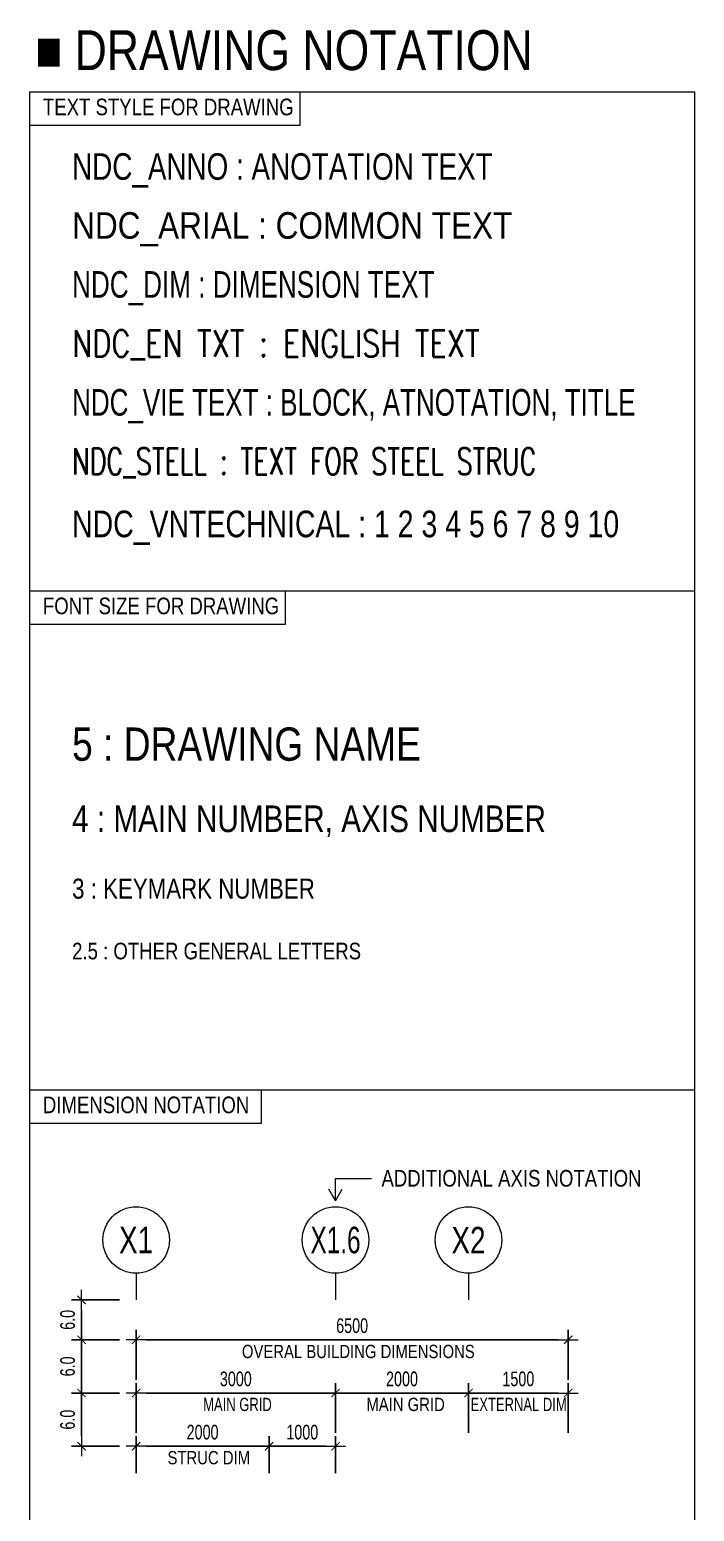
# Model space of a CAD drawing. Header units: millimetres. Extents: x -259680 to 953914, y -429648 to 90611.
# Drawn here: x -201227 to -191227, y 68338 to 90611 of the extents above; entities that cross this region are included whole.
import ezdxf
from ezdxf.enums import TextEntityAlignment as Align

# ---------------------------------------------------------------- set-up
doc = ezdxf.new("R2010")
doc.units = ezdxf.units.MM
doc.linetypes.add('CENTER2', pattern=[1.125, 0.75, -0.125, 0.125, -0.125])
doc.layers.get('Defpoints').update_dxf_attribs({"color": 151, "lineweight": 9})
for name, color, linetype, lineweight in [('NDC_FRAME', 7, 'Continuous', 20), ('NDC_S_ANNO', 7, 'Continuous', 20), ('NDC_S_AXIS', 5, 'CENTER2', 13), ('NDC_S_DIM', 1, 'Continuous', 15), ('NDC_S_SYMBOL', 1, 'Continuous', 15), ('NDC_S_TEXT SYMBOL', 7, 'Continuous', 20), ('NDC_S_VN TEXT', 7, 'Continuous', 20)]:
    doc.layers.add(name, color=color, linetype=linetype, lineweight=lineweight)
doc.styles.add('NDC_ANNO', font='', dxfattribs={"width": 0.8})
doc.styles.add('NDC_ARIAL', font='arial.ttf', dxfattribs={"width": 0.85})
doc.styles.add('NDC_DIM', font='', dxfattribs={"width": 0.75})
doc.styles.add('NDC_EN TXT', font='romans.shx', dxfattribs={"width": 0.8})
doc.styles.add('NDC_STEEL', font='romans.shx', dxfattribs={"width": 0.8})
doc.styles.add('NDC_VIE TXT', font='arial.ttf', dxfattribs={"width": 0.8})
doc.styles.add('NDC_VNTEKNICAL', font='', dxfattribs={"width": 0.8})
doc.styles.get('NDC_ANNO').set_extended_font_data('Dotum')
doc.styles.get('NDC_DIM').set_extended_font_data('Dotum')
doc.styles.get('NDC_VNTEKNICAL').set_extended_font_data('.VnTeknical')
doc.dimstyles.new('NDC_dim_100', dxfattribs={"dimscale": 100, "dimtxt": 2.2, "dimasz": 1.5, "dimexe": 1.5, "dimexo": 2.5, "dimgap": 1, "dimtad": 1, "dimdec": 0, "dimzin": 0, "dimdsep": 46, "dimtxsty": 'NDC_DIM', "dimblk": 'DIMMARK', "dimcen": 0.09, "dimdle": 1.2, "dimclrd": 1, "dimclre": 1, "dimclrt": 3, "dimadec": 0, "dimazin": 0, "dimtfac": 1, "dimtdec": 0, "dimtix": 1, "dimtofl": 0, "dimtmove": 0, "dimatfit": 3, "dimfxl": 6, "dimfxlon": 1, "dimtolj": 1, "dimtzin": 0, "dimarcsym": 0})

# ---------------------------------------------------------------- blocks, each defined once
blk = doc.blocks.new('DIMMARK')
at = {"layer": 'NDC_S_DIM', "color": 1}
blk.add_line((-1.5, 0), (1, 0), dxfattribs=at)
at = {"layer": 'NDC_S_DIM', "color": 2, "const_width": 0.1}
blk.add_lwpolyline([(-0.42, -0.42), (0.42, 0.42)], dxfattribs=at)
blk = doc.blocks.new('*D176')
at = {"layer": 'Defpoints', "color": 0, "transparency": 16777216}
for p in [(-197625, 69317), (-199625, 68662), (-197625, 68662)]:
    blk.add_point(p, dxfattribs=at)
at = {"layer": 'NDC_S_DIM', "color": 1, "lineweight": -2, "transparency": 16777216}
for p, q in [((-199625, 68912), (-199625, 69467)), ((-199475, 69317), (-197775, 69317)), ((-197625, 68912), (-197625, 69467))]:
    blk.add_line(p, q, dxfattribs=at)
at = {"layer": 'NDC_S_DIM', "color": 1, "lineweight": -2, "transparency": 16777216, "xscale": 150, "yscale": 150, "zscale": 150, "rotation": 180}
blk.add_blockref('DIMMARK', (-199625, 69317), dxfattribs=at)
at = {"layer": 'NDC_S_DIM', "color": 1, "lineweight": -2, "transparency": 16777216, "xscale": 150, "yscale": 150, "zscale": 150}
blk.add_blockref('DIMMARK', (-197625, 69317), dxfattribs=at)
at = {"layer": 'NDC_S_DIM', "color": 3, "transparency": 16777216, "insert": (-198625, 69528), "char_height": 220, "attachment_point": 5, "style": 'NDC_DIM'}
blk.add_mtext('\\A1;2000', dxfattribs=at)
blk = doc.blocks.new('*D177')
at = {"layer": 'Defpoints', "color": 0, "transparency": 16777216}
for p in [(-196625, 70117), (-199625, 68662), (-196625, 68662)]:
    blk.add_point(p, dxfattribs=at)
at = {"layer": 'NDC_S_DIM', "color": 1, "lineweight": -2, "transparency": 16777216}
for p, q in [((-199625, 69517), (-199625, 70267)), ((-196625, 69517), (-196625, 70267)), ((-199475, 70117), (-196775, 70117))]:
    blk.add_line(p, q, dxfattribs=at)
at = {"layer": 'NDC_S_DIM', "color": 1, "lineweight": -2, "transparency": 16777216, "xscale": 150, "yscale": 150, "zscale": 150, "rotation": 180}
blk.add_blockref('DIMMARK', (-199625, 70117), dxfattribs=at)
at = {"layer": 'NDC_S_DIM', "color": 1, "lineweight": -2, "transparency": 16777216, "xscale": 150, "yscale": 150, "zscale": 150}
blk.add_blockref('DIMMARK', (-196625, 70117), dxfattribs=at)
at = {"layer": 'NDC_S_DIM', "color": 3, "transparency": 16777216, "insert": (-198125, 70328), "char_height": 220, "attachment_point": 5, "style": 'NDC_DIM'}
blk.add_mtext('\\A1;3000', dxfattribs=at)
blk = doc.blocks.new('*D178')
at = {"layer": 'Defpoints', "color": 0, "transparency": 16777216}
for p in [(-193125, 70917), (-199625, 68662), (-193125, 68662)]:
    blk.add_point(p, dxfattribs=at)
at = {"layer": 'NDC_S_DIM', "color": 1, "lineweight": -2, "transparency": 16777216}
for p, q in [((-199625, 70317), (-199625, 71067)), ((-193125, 70317), (-193125, 71067)), ((-199475, 70917), (-193275, 70917))]:
    blk.add_line(p, q, dxfattribs=at)
at = {"layer": 'NDC_S_DIM', "color": 1, "lineweight": -2, "transparency": 16777216, "xscale": 150, "yscale": 150, "zscale": 150, "rotation": 180}
blk.add_blockref('DIMMARK', (-199625, 70917), dxfattribs=at)
at = {"layer": 'NDC_S_DIM', "color": 1, "lineweight": -2, "transparency": 16777216, "xscale": 150, "yscale": 150, "zscale": 150}
blk.add_blockref('DIMMARK', (-193125, 70917), dxfattribs=at)
at = {"layer": 'NDC_S_DIM', "color": 3, "transparency": 16777216, "insert": (-196375, 71128), "char_height": 220, "attachment_point": 5, "style": 'NDC_DIM'}
blk.add_mtext('\\A1;6500', dxfattribs=at)
blk = doc.blocks.new('*D179')
at = {"layer": 'Defpoints', "color": 0, "transparency": 16777216}
for p in [(-199625, 70117), (-200445, 69317), (-199625, 69317)]:
    blk.add_point(p, dxfattribs=at)
at = {"layer": 'NDC_S_DIM', "color": 1, "lineweight": -2, "transparency": 16777216}
for p, q in [((-199875, 70117), (-200595, 70117)), ((-200445, 69967), (-200445, 69467)), ((-199875, 69317), (-200595, 69317))]:
    blk.add_line(p, q, dxfattribs=at)
at = {"layer": 'NDC_S_DIM', "color": 1, "lineweight": -2, "transparency": 16777216, "xscale": 150, "yscale": 150, "zscale": 150}
for p, rotation in [((-200445, 70117), 90), ((-200445, 69317), 270)]:
    blk.add_blockref('DIMMARK', p, dxfattribs=dict(at, rotation=rotation))
at = {"layer": 'NDC_S_DIM', "color": 3, "transparency": 16777216, "insert": (-200655, 69717), "char_height": 220, "attachment_point": 5, "rotation": 90, "style": 'NDC_DIM'}
blk.add_mtext('\\A1;6.0', dxfattribs=at)
blk = doc.blocks.new('*D180')
at = {"layer": 'Defpoints', "color": 0, "transparency": 16777216}
for p in [(-199625, 70917), (-200445, 70117), (-199625, 70117)]:
    blk.add_point(p, dxfattribs=at)
at = {"layer": 'NDC_S_DIM', "color": 1, "lineweight": -2, "transparency": 16777216}
for p, q in [((-199875, 70917), (-200595, 70917)), ((-200445, 70767), (-200445, 70267)), ((-199875, 70117), (-200595, 70117))]:
    blk.add_line(p, q, dxfattribs=at)
at = {"layer": 'NDC_S_DIM', "color": 1, "lineweight": -2, "transparency": 16777216, "xscale": 150, "yscale": 150, "zscale": 150}
for p, rotation in [((-200445, 70917), 90), ((-200445, 70117), 270)]:
    blk.add_blockref('DIMMARK', p, dxfattribs=dict(at, rotation=rotation))
at = {"layer": 'NDC_S_DIM', "color": 3, "transparency": 16777216, "insert": (-200655, 70517), "char_height": 220, "attachment_point": 5, "rotation": 90, "style": 'NDC_DIM'}
blk.add_mtext('\\A1;6.0', dxfattribs=at)
blk = doc.blocks.new('*D181')
at = {"layer": 'Defpoints', "color": 0, "transparency": 16777216}
for p in [(-194625, 70117), (-196625, 68662), (-194625, 68662)]:
    blk.add_point(p, dxfattribs=at)
at = {"layer": 'NDC_S_DIM', "color": 1, "lineweight": -2, "transparency": 16777216}
for p, q in [((-196625, 69517), (-196625, 70267)), ((-194625, 69517), (-194625, 70267)), ((-196475, 70117), (-194775, 70117))]:
    blk.add_line(p, q, dxfattribs=at)
at = {"layer": 'NDC_S_DIM', "color": 1, "lineweight": -2, "transparency": 16777216, "xscale": 150, "yscale": 150, "zscale": 150, "rotation": 180}
blk.add_blockref('DIMMARK', (-196625, 70117), dxfattribs=at)
at = {"layer": 'NDC_S_DIM', "color": 1, "lineweight": -2, "transparency": 16777216, "xscale": 150, "yscale": 150, "zscale": 150}
blk.add_blockref('DIMMARK', (-194625, 70117), dxfattribs=at)
at = {"layer": 'NDC_S_DIM', "color": 3, "transparency": 16777216, "insert": (-195625, 70328), "char_height": 220, "attachment_point": 5, "style": 'NDC_DIM'}
blk.add_mtext('\\A1;2000', dxfattribs=at)
blk = doc.blocks.new('*D182')
at = {"layer": 'Defpoints', "color": 0, "transparency": 16777216}
for p in [(-193125, 70117), (-194625, 68662), (-193125, 68662)]:
    blk.add_point(p, dxfattribs=at)
at = {"layer": 'NDC_S_DIM', "color": 1, "lineweight": -2, "transparency": 16777216}
for p, q in [((-194625, 69517), (-194625, 70267)), ((-193125, 69517), (-193125, 70267)), ((-194475, 70117), (-193275, 70117))]:
    blk.add_line(p, q, dxfattribs=at)
at = {"layer": 'NDC_S_DIM', "color": 1, "lineweight": -2, "transparency": 16777216, "xscale": 150, "yscale": 150, "zscale": 150, "rotation": 180}
blk.add_blockref('DIMMARK', (-194625, 70117), dxfattribs=at)
at = {"layer": 'NDC_S_DIM', "color": 1, "lineweight": -2, "transparency": 16777216, "xscale": 150, "yscale": 150, "zscale": 150}
blk.add_blockref('DIMMARK', (-193125, 70117), dxfattribs=at)
at = {"layer": 'NDC_S_DIM', "color": 3, "transparency": 16777216, "insert": (-193875, 70328), "char_height": 220, "attachment_point": 5, "style": 'NDC_DIM'}
blk.add_mtext('\\A1;1500', dxfattribs=at)
blk = doc.blocks.new('*D183')
at = {"layer": 'Defpoints', "color": 0, "transparency": 16777216}
for p in [(-196625, 69317), (-197625, 68662), (-196625, 68662)]:
    blk.add_point(p, dxfattribs=at)
at = {"layer": 'NDC_S_DIM', "color": 1, "lineweight": -2, "transparency": 16777216}
for p, q in [((-197625, 68912), (-197625, 69467)), ((-197475, 69317), (-196775, 69317)), ((-196625, 68912), (-196625, 69467))]:
    blk.add_line(p, q, dxfattribs=at)
at = {"layer": 'NDC_S_DIM', "color": 1, "lineweight": -2, "transparency": 16777216, "xscale": 150, "yscale": 150, "zscale": 150, "rotation": 180}
blk.add_blockref('DIMMARK', (-197625, 69317), dxfattribs=at)
at = {"layer": 'NDC_S_DIM', "color": 1, "lineweight": -2, "transparency": 16777216, "xscale": 150, "yscale": 150, "zscale": 150}
blk.add_blockref('DIMMARK', (-196625, 69317), dxfattribs=at)
at = {"layer": 'NDC_S_DIM', "color": 3, "transparency": 16777216, "insert": (-197125, 69528), "char_height": 220, "attachment_point": 5, "style": 'NDC_DIM'}
blk.add_mtext('\\A1;1000', dxfattribs=at)
blk = doc.blocks.new('*D184')
at = {"layer": 'Defpoints', "color": 0, "transparency": 16777216}
for p in [(-199625, 71517), (-200445, 70917), (-199625, 70917)]:
    blk.add_point(p, dxfattribs=at)
at = {"layer": 'NDC_S_DIM', "color": 1, "lineweight": -2, "transparency": 16777216}
for p, q in [((-199875, 71517), (-200595, 71517)), ((-200445, 71367), (-200445, 71067)), ((-199875, 70917), (-200595, 70917))]:
    blk.add_line(p, q, dxfattribs=at)
at = {"layer": 'NDC_S_DIM', "color": 1, "lineweight": -2, "transparency": 16777216, "xscale": 150, "yscale": 150, "zscale": 150}
for p, rotation in [((-200445, 71517), 90), ((-200445, 70917), 270)]:
    blk.add_blockref('DIMMARK', p, dxfattribs=dict(at, rotation=rotation))
at = {"layer": 'NDC_S_DIM', "color": 3, "transparency": 16777216, "insert": (-200655, 71217), "char_height": 220, "attachment_point": 5, "rotation": 90, "style": 'NDC_DIM'}
blk.add_mtext('\\A1;6.0', dxfattribs=at)
blk = doc.blocks.new('*U197')
at = {"layer": 'NDC_S_SYMBOL'}
blk.add_line((0, -5), (0, -9), dxfattribs=at)
blk.add_circle((0, 0), 5, dxfattribs=at)
at = {"layer": 'NDC_S_TEXT SYMBOL', "color": 7, "style": 'NDC_ANNO', "width": 0.8}
blk.add_attdef('GRID', text='', height=4, rotation=180, dxfattribs=at).set_placement((0, 0), align=Align.MIDDLE)

msp = doc.modelspace()

# ---------------------------------------------------------------- linework, layer by layer
at = {"layer": 'NDC_FRAME'}
for p, q in [((-201226.8, 89673.3), (-201226.8, 59673.3)), ((-201226.8, 89673.3), (-191226.8, 89673.3)), ((-197157.8, 89173.3), (-197157.8, 89673.3)), ((-191226.8, 89673.3), (-191226.8, 59673.3)), ((-201226.8, 89173.3), (-197157.8, 89173.3)), ((-201226.8, 82173.3), (-191226.8, 82173.3)), ((-197377.4, 81673.3), (-197377.4, 82173.3)), ((-201226.8, 81673.3), (-197377.4, 81673.3)), ((-201226.8, 74673.3), (-191226.8, 74673.3)), ((-197736.2, 74173.3), (-197736.2, 74673.3)), ((-201226.8, 74173.3), (-197736.2, 74173.3))]:
    msp.add_line(p, q, dxfattribs=at)
at = {"layer": 'NDC_S_ANNO'}
for p, q in [((-196624.8, 73342.2), (-196081.8, 73342.2)), ((-196624.8, 73006.1), (-196624.8, 73342.2)), ((-196624.8, 73006.1), (-196724.8, 73179.3)), ((-196624.8, 73006.1), (-196524.8, 73179.3))]:
    msp.add_line(p, q, dxfattribs=at)

# ---------------------------------------------------------------- block references
at = {"layer": 'NDC_S_AXIS'}
ref = msp.add_blockref('*U197', (-199624.8, 72417.4), dxfattribs=dict(at, xscale=100, yscale=100, zscale=100))
ref.add_attrib('GRID', 'X1', dxfattribs={"layer": 'NDC_S_TEXT SYMBOL', "color": 7, "height": 400, "style": 'NDC_ANNO', "width": 0.8}).set_placement((-199624.8, 72417.4), align=Align.MIDDLE)
ref = msp.add_blockref('*U197', (-196624.8, 72417.4), dxfattribs=dict(at, xscale=100, yscale=100, zscale=100))
ref.add_attrib('GRID', 'X1.6', dxfattribs={"layer": 'NDC_S_TEXT SYMBOL', "color": 7, "height": 400, "style": 'NDC_ANNO', "width": 0.7}).set_placement((-196624.8, 72417.4), align=Align.MIDDLE)
ref = msp.add_blockref('*U197', (-194624.8, 72417.4), dxfattribs=dict(at, xscale=100, yscale=100, zscale=100))
ref.add_attrib('GRID', 'X2', dxfattribs={"layer": 'NDC_S_TEXT SYMBOL', "color": 7, "height": 400, "style": 'NDC_ANNO', "width": 0.8}).set_placement((-194624.8, 72417.4), align=Align.MIDDLE)

# ---------------------------------------------------------------- texts
at = {"layer": 'NDC_S_VN TEXT', "color": 3, "style": 'NDC_VIE TXT'}
for s, height, width, p in [('■ DRAWING NOTATION', 600, 0.8, (-201140.6, 90301.8)), ('TEXT STYLE FOR DRAWING', 250, 0.8, (-201026.8, 89448.3)), ('FONT SIZE FOR DRAWING', 250, 0.8, (-201026.8, 81948.3)), ('DIMENSION NOTATION', 250, 0.8, (-201026.8, 74448.3)), ('ADDITIONAL AXIS NOTATION', 250, 0.8, (-195933.9, 73344.8)), ('OVERAL BUILDING DIMENSIONS', 200, 0.8, (-198033.3, 70741.4)), ('MAIN GRID', 200, 0.7, (-198616.1, 69945.4)), ('MAIN GRID', 200, 0.8, (-196160.8, 69945.4)), ('EXTERNAL DIM', 200, 0.7, (-194592.8, 69945.4)), ('STRUC DIM', 200, 0.8, (-199152.2, 69145.4))]:
    msp.add_text(s, height=height, dxfattribs=dict(at, width=width)).set_placement(p, align=Align.MIDDLE_LEFT)
at = {"layer": 'NDC_S_VN TEXT'}
for s, height, style, width, p in [('NDC_ANNO : ANOTATION TEXT', 400, 'NDC_ANNO', 0.8, (-200587.5, 88553.3)), ('NDC_ARIAL : COMMON TEXT ', 400, 'NDC_ARIAL', 0.85, (-200587.5, 87667)), ('NDC_DIM : DIMENSION TEXT', 400, 'NDC_DIM', 0.75, (-200587.5, 86780.7)), ('NDC_EN TXT : ENGLISH TEXT', 400, 'NDC_EN TXT', 0.8, (-200587.5, 85894.4)), ('NDC_VIE TEXT : BLOCK, ATNOTATION, TITLE', 400, 'NDC_VIE TXT', 0.7, (-200587.5, 85008.2)), ('NDC_STELL : TEXT FOR STEEL STRUC', 400, 'NDC_STEEL', 0.7, (-200587.5, 84121.9)), ('NDC_VNTECHNICAL : 1 2 3 4 5 6 7 8 9 10', 400, 'NDC_VNTEKNICAL', 0.8, (-200587.5, 83181)), ('5 : DRAWING NAME', 500, 'NDC_VIE TXT', 0.8, (-200587.5, 79871.1)), ('4 : MAIN NUMBER, AXIS NUMBER', 400, 'NDC_VIE TXT', 0.8, (-200587.5, 78749)), ('3 : KEYMARK NUMBER', 300, 'NDC_VIE TXT', 0.8, (-200587.5, 77698.6)), ('2.5 : OTHER GENERAL LETTERS', 250, 'NDC_VIE TXT', 0.8, (-200587.5, 76760.8))]:
    msp.add_text(s, height=height, dxfattribs=dict(at, style=style, width=width)).set_placement(p, align=Align.MIDDLE_LEFT)

# ---------------------------------------------------------------- dimensions: what is measured, and where the dimension line sits
at = {"layer": 'NDC_S_DIM'}
for base, p1, p2, picture, middle in [((-200444.7, 70917.4), (-199624.8, 71517.4), (-199624.8, 70917.4), '*D184', (-200654.9, 71217.4)), ((-200444.7, 70117.4), (-199624.8, 70917.4), (-199624.8, 70117.4), '*D180', (-200654.9, 70517.4)), ((-200444.7, 69317.4), (-199624.8, 70117.4), (-199624.8, 69317.4), '*D179', (-200654.9, 69717.4))]:
    dim = msp.add_linear_dim(base=base, p1=p1, p2=p2, angle=270, text='6.0', dimstyle='NDC_dim_100', dxfattribs=at)
    dim.commit()
    dim.dimension.update_dxf_attribs({"geometry": picture, "text_midpoint": middle})
for base, p1, p2, picture, middle in [((-193124.8, 70917.4), (-199624.8, 68661.6), (-193124.8, 68661.6), '*D178', (-196374.8, 71127.6)), ((-196624.8, 70117.4), (-199624.8, 68661.6), (-196624.8, 68661.6), '*D177', (-198124.8, 70327.6)), ((-194624.8, 70117.4), (-196624.8, 68661.6), (-194624.8, 68661.6), '*D181', (-195624.8, 70327.6)), ((-193124.8, 70117.4), (-194624.8, 68661.6), (-193124.8, 68661.6), '*D182', (-193874.8, 70327.6)), ((-197624.8, 69317.4), (-199624.8, 68661.6), (-197624.8, 68661.6), '*D176', (-198624.8, 69527.6)), ((-196624.8, 69317.4), (-197624.8, 68661.6), (-196624.8, 68661.6), '*D183', (-197124.8, 69527.6))]:
    dim = msp.add_linear_dim(base=base, p1=p1, p2=p2, dimstyle='NDC_dim_100', dxfattribs=at)
    dim.commit()
    dim.dimension.update_dxf_attribs({"geometry": picture, "text_midpoint": middle})

doc.saveas('drawing.dxf')
